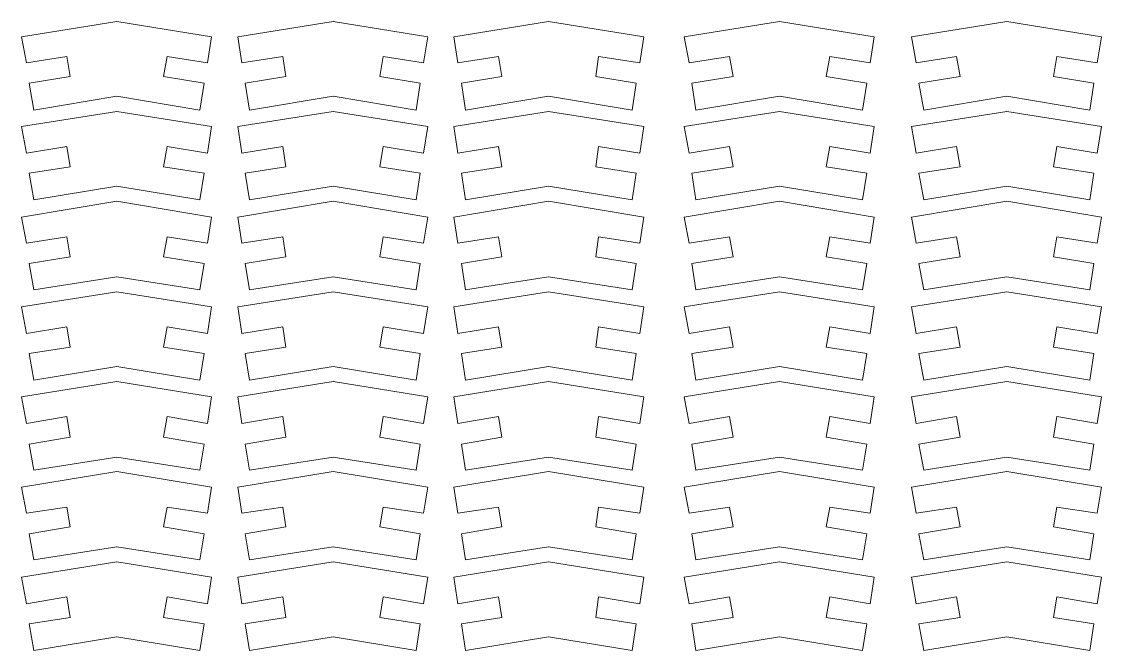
# Model space of a CAD drawing. Header units: centimetres. Extents: x -55.8 to 27.7, y -32.1 to 37.5.
# Drawn here: x 11.93 to 27.67, y -2.9 to 6.26 of the extents above; entities that cross this region are included whole.
import ezdxf

# ---------------------------------------------------------------- set-up
doc = ezdxf.new("R2010")
doc.units = ezdxf.units.CM
doc.header["$MEASUREMENT"] = 0

msp = doc.modelspace()

# ---------------------------------------------------------------- linework, layer by layer
at = {"color": 242, "lineweight": 9}
for points in [[(12.04, 5.365), (12.04, 5.365), (12.64, 5.465), (12.64, 5.465), (12.64, 5.465), (12.64, 5.465), (12.59, 5.755), (12.59, 5.755), (12.59, 5.755), (12.59, 5.755), (12, 5.665), (12, 5.665), (12, 5.665), (12, 5.665), (11.93, 6.045), (11.93, 6.045), (11.93, 6.045), (11.93, 6.045), (13.32, 6.265), (13.32, 6.265), (13.32, 6.265), (13.32, 6.265), (14.7, 6.045), (14.7, 6.045), (14.7, 6.045), (14.7, 6.045), (14.64, 5.665), (14.64, 5.665), (14.64, 5.665), (14.64, 5.665), (14.05, 5.755), (14.05, 5.755), (14.05, 5.755), (14.05, 5.755), (14, 5.465), (14, 5.465), (14, 5.465), (14, 5.465), (14.59, 5.365), (14.59, 5.365), (14.59, 5.365), (14.59, 5.365), (14.53, 4.975), (14.53, 4.975), (14.53, 4.975), (14.53, 4.975), (13.32, 5.175), (13.32, 5.175), (13.32, 5.175), (13.32, 5.175), (12.11, 4.975), (12.11, 4.975), (12.11, 4.975), (12.11, 4.975), (12.04, 5.365), (12.04, 5.365)], [(15.19, 5.365), (15.19, 5.365), (15.78, 5.465), (15.78, 5.465), (15.78, 5.465), (15.78, 5.465), (15.74, 5.755), (15.74, 5.755), (15.74, 5.755), (15.74, 5.755), (15.14, 5.665), (15.14, 5.665), (15.14, 5.665), (15.14, 5.665), (15.08, 6.045), (15.08, 6.045), (15.08, 6.045), (15.08, 6.045), (16.47, 6.265), (16.47, 6.265), (16.47, 6.265), (16.47, 6.265), (17.85, 6.045), (17.85, 6.045), (17.85, 6.045), (17.85, 6.045), (17.79, 5.665), (17.79, 5.665), (17.79, 5.665), (17.79, 5.665), (17.2, 5.755), (17.2, 5.755), (17.2, 5.755), (17.2, 5.755), (17.15, 5.465), (17.15, 5.465), (17.15, 5.465), (17.15, 5.465), (17.74, 5.365), (17.74, 5.365), (17.74, 5.365), (17.74, 5.365), (17.68, 4.975), (17.68, 4.975), (17.68, 4.975), (17.68, 4.975), (16.47, 5.175), (16.47, 5.175), (16.47, 5.175), (16.47, 5.175), (15.25, 4.975), (15.25, 4.975), (15.25, 4.975), (15.25, 4.975), (15.19, 5.365), (15.19, 5.365)], [(18.34, 5.365), (18.34, 5.365), (18.93, 5.465), (18.93, 5.465), (18.93, 5.465), (18.93, 5.465), (18.88, 5.755), (18.88, 5.755), (18.88, 5.755), (18.88, 5.755), (18.29, 5.665), (18.29, 5.665), (18.29, 5.665), (18.29, 5.665), (18.23, 6.045), (18.23, 6.045), (18.23, 6.045), (18.23, 6.045), (19.61, 6.265), (19.61, 6.265), (19.61, 6.265), (19.61, 6.265), (21, 6.045), (21, 6.045), (21, 6.045), (21, 6.045), (20.94, 5.665), (20.94, 5.665), (20.94, 5.665), (20.94, 5.665), (20.34, 5.755), (20.34, 5.755), (20.34, 5.755), (20.34, 5.755), (20.3, 5.465), (20.3, 5.465), (20.3, 5.465), (20.3, 5.465), (20.89, 5.365), (20.89, 5.365), (20.89, 5.365), (20.89, 5.365), (20.83, 4.975), (20.83, 4.975), (20.83, 4.975), (20.83, 4.975), (19.61, 5.175), (19.61, 5.175), (19.61, 5.175), (19.61, 5.175), (18.4, 4.975), (18.4, 4.975), (18.4, 4.975), (18.4, 4.975), (18.34, 5.365), (18.34, 5.365)], [(21.7, 5.365), (21.7, 5.365), (22.3, 5.465), (22.3, 5.465), (22.3, 5.465), (22.3, 5.465), (22.25, 5.755), (22.25, 5.755), (22.25, 5.755), (22.25, 5.755), (21.66, 5.665), (21.66, 5.665), (21.66, 5.665), (21.66, 5.665), (21.59, 6.045), (21.59, 6.045), (21.59, 6.045), (21.59, 6.045), (22.98, 6.265), (22.98, 6.265), (22.98, 6.265), (22.98, 6.265), (24.36, 6.045), (24.36, 6.045), (24.36, 6.045), (24.36, 6.045), (24.3, 5.665), (24.3, 5.665), (24.3, 5.665), (24.3, 5.665), (23.71, 5.755), (23.71, 5.755), (23.71, 5.755), (23.71, 5.755), (23.66, 5.465), (23.66, 5.465), (23.66, 5.465), (23.66, 5.465), (24.25, 5.365), (24.25, 5.365), (24.25, 5.365), (24.25, 5.365), (24.19, 4.975), (24.19, 4.975), (24.19, 4.975), (24.19, 4.975), (22.98, 5.175), (22.98, 5.175), (22.98, 5.175), (22.98, 5.175), (21.76, 4.975), (21.76, 4.975), (21.76, 4.975), (21.76, 4.975), (21.7, 5.365), (21.7, 5.365)], [(25.01, 5.365), (25.01, 5.365), (25.61, 5.465), (25.61, 5.465), (25.61, 5.465), (25.61, 5.465), (25.56, 5.755), (25.56, 5.755), (25.56, 5.755), (25.56, 5.755), (24.97, 5.665), (24.97, 5.665), (24.97, 5.665), (24.97, 5.665), (24.9, 6.045), (24.9, 6.045), (24.9, 6.045), (24.9, 6.045), (26.29, 6.265), (26.29, 6.265), (26.29, 6.265), (26.29, 6.265), (27.67, 6.045), (27.67, 6.045), (27.67, 6.045), (27.67, 6.045), (27.61, 5.665), (27.61, 5.665), (27.61, 5.665), (27.61, 5.665), (27.02, 5.755), (27.02, 5.755), (27.02, 5.755), (27.02, 5.755), (26.97, 5.465), (26.97, 5.465), (26.97, 5.465), (26.97, 5.465), (27.56, 5.365), (27.56, 5.365), (27.56, 5.365), (27.56, 5.365), (27.5, 4.975), (27.5, 4.975), (27.5, 4.975), (27.5, 4.975), (26.29, 5.175), (26.29, 5.175), (26.29, 5.175), (26.29, 5.175), (25.08, 4.975), (25.08, 4.975), (25.08, 4.975), (25.08, 4.975), (25.01, 5.365), (25.01, 5.365)], [(12.04, 4.055), (12.04, 4.055), (12.64, 4.145), (12.64, 4.145), (12.64, 4.145), (12.64, 4.145), (12.59, 4.445), (12.59, 4.445), (12.59, 4.445), (12.59, 4.445), (12, 4.345), (12, 4.345), (12, 4.345), (12, 4.345), (11.93, 4.735), (11.93, 4.735), (11.93, 4.735), (11.93, 4.735), (13.32, 4.955), (13.32, 4.955), (13.32, 4.955), (13.32, 4.955), (14.7, 4.735), (14.7, 4.735), (14.7, 4.735), (14.7, 4.735), (14.64, 4.345), (14.64, 4.345), (14.64, 4.345), (14.64, 4.345), (14.05, 4.445), (14.05, 4.445), (14.05, 4.445), (14.05, 4.445), (14, 4.145), (14, 4.145), (14, 4.145), (14, 4.145), (14.59, 4.055), (14.59, 4.055), (14.59, 4.055), (14.59, 4.055), (14.53, 3.665), (14.53, 3.665), (14.53, 3.665), (14.53, 3.665), (13.32, 3.865), (13.32, 3.865), (13.32, 3.865), (13.32, 3.865), (12.11, 3.665), (12.11, 3.665), (12.11, 3.665), (12.11, 3.665), (12.04, 4.055), (12.04, 4.055)], [(15.19, 4.055), (15.19, 4.055), (15.78, 4.145), (15.78, 4.145), (15.78, 4.145), (15.78, 4.145), (15.74, 4.445), (15.74, 4.445), (15.74, 4.445), (15.74, 4.445), (15.14, 4.345), (15.14, 4.345), (15.14, 4.345), (15.14, 4.345), (15.08, 4.735), (15.08, 4.735), (15.08, 4.735), (15.08, 4.735), (16.47, 4.955), (16.47, 4.955), (16.47, 4.955), (16.47, 4.955), (17.85, 4.735), (17.85, 4.735), (17.85, 4.735), (17.85, 4.735), (17.79, 4.345), (17.79, 4.345), (17.79, 4.345), (17.79, 4.345), (17.2, 4.445), (17.2, 4.445), (17.2, 4.445), (17.2, 4.445), (17.15, 4.145), (17.15, 4.145), (17.15, 4.145), (17.15, 4.145), (17.74, 4.055), (17.74, 4.055), (17.74, 4.055), (17.74, 4.055), (17.68, 3.665), (17.68, 3.665), (17.68, 3.665), (17.68, 3.665), (16.47, 3.865), (16.47, 3.865), (16.47, 3.865), (16.47, 3.865), (15.25, 3.665), (15.25, 3.665), (15.25, 3.665), (15.25, 3.665), (15.19, 4.055), (15.19, 4.055)], [(18.34, 4.055), (18.34, 4.055), (18.93, 4.145), (18.93, 4.145), (18.93, 4.145), (18.93, 4.145), (18.88, 4.445), (18.88, 4.445), (18.88, 4.445), (18.88, 4.445), (18.29, 4.345), (18.29, 4.345), (18.29, 4.345), (18.29, 4.345), (18.23, 4.735), (18.23, 4.735), (18.23, 4.735), (18.23, 4.735), (19.61, 4.955), (19.61, 4.955), (19.61, 4.955), (19.61, 4.955), (21, 4.735), (21, 4.735), (21, 4.735), (21, 4.735), (20.94, 4.345), (20.94, 4.345), (20.94, 4.345), (20.94, 4.345), (20.34, 4.445), (20.34, 4.445), (20.34, 4.445), (20.34, 4.445), (20.3, 4.145), (20.3, 4.145), (20.3, 4.145), (20.3, 4.145), (20.89, 4.055), (20.89, 4.055), (20.89, 4.055), (20.89, 4.055), (20.83, 3.665), (20.83, 3.665), (20.83, 3.665), (20.83, 3.665), (19.61, 3.865), (19.61, 3.865), (19.61, 3.865), (19.61, 3.865), (18.4, 3.665), (18.4, 3.665), (18.4, 3.665), (18.4, 3.665), (18.34, 4.055), (18.34, 4.055)], [(21.7, 4.055), (21.7, 4.055), (22.3, 4.145), (22.3, 4.145), (22.3, 4.145), (22.3, 4.145), (22.25, 4.445), (22.25, 4.445), (22.25, 4.445), (22.25, 4.445), (21.66, 4.345), (21.66, 4.345), (21.66, 4.345), (21.66, 4.345), (21.59, 4.735), (21.59, 4.735), (21.59, 4.735), (21.59, 4.735), (22.98, 4.955), (22.98, 4.955), (22.98, 4.955), (22.98, 4.955), (24.36, 4.735), (24.36, 4.735), (24.36, 4.735), (24.36, 4.735), (24.3, 4.345), (24.3, 4.345), (24.3, 4.345), (24.3, 4.345), (23.71, 4.445), (23.71, 4.445), (23.71, 4.445), (23.71, 4.445), (23.66, 4.145), (23.66, 4.145), (23.66, 4.145), (23.66, 4.145), (24.25, 4.055), (24.25, 4.055), (24.25, 4.055), (24.25, 4.055), (24.19, 3.665), (24.19, 3.665), (24.19, 3.665), (24.19, 3.665), (22.98, 3.865), (22.98, 3.865), (22.98, 3.865), (22.98, 3.865), (21.76, 3.665), (21.76, 3.665), (21.76, 3.665), (21.76, 3.665), (21.7, 4.055), (21.7, 4.055)], [(25.01, 4.055), (25.01, 4.055), (25.61, 4.145), (25.61, 4.145), (25.61, 4.145), (25.61, 4.145), (25.56, 4.445), (25.56, 4.445), (25.56, 4.445), (25.56, 4.445), (24.97, 4.345), (24.97, 4.345), (24.97, 4.345), (24.97, 4.345), (24.9, 4.735), (24.9, 4.735), (24.9, 4.735), (24.9, 4.735), (26.29, 4.955), (26.29, 4.955), (26.29, 4.955), (26.29, 4.955), (27.67, 4.735), (27.67, 4.735), (27.67, 4.735), (27.67, 4.735), (27.61, 4.345), (27.61, 4.345), (27.61, 4.345), (27.61, 4.345), (27.02, 4.445), (27.02, 4.445), (27.02, 4.445), (27.02, 4.445), (26.97, 4.145), (26.97, 4.145), (26.97, 4.145), (26.97, 4.145), (27.56, 4.055), (27.56, 4.055), (27.56, 4.055), (27.56, 4.055), (27.5, 3.665), (27.5, 3.665), (27.5, 3.665), (27.5, 3.665), (26.29, 3.865), (26.29, 3.865), (26.29, 3.865), (26.29, 3.865), (25.08, 3.665), (25.08, 3.665), (25.08, 3.665), (25.08, 3.665), (25.01, 4.055), (25.01, 4.055)], [(12.04, 2.735), (12.04, 2.735), (12.64, 2.835), (12.64, 2.835), (12.64, 2.835), (12.64, 2.835), (12.59, 3.125), (12.59, 3.125), (12.59, 3.125), (12.59, 3.125), (12, 3.035), (12, 3.035), (12, 3.035), (12, 3.035), (11.93, 3.415), (11.93, 3.415), (11.93, 3.415), (11.93, 3.415), (13.32, 3.645), (13.32, 3.645), (13.32, 3.645), (13.32, 3.645), (14.7, 3.415), (14.7, 3.415), (14.7, 3.415), (14.7, 3.415), (14.64, 3.035), (14.64, 3.035), (14.64, 3.035), (14.64, 3.035), (14.05, 3.125), (14.05, 3.125), (14.05, 3.125), (14.05, 3.125), (14, 2.835), (14, 2.835), (14, 2.835), (14, 2.835), (14.59, 2.735), (14.59, 2.735), (14.59, 2.735), (14.59, 2.735), (14.53, 2.355), (14.53, 2.355), (14.53, 2.355), (14.53, 2.355), (13.32, 2.545), (13.32, 2.545), (13.32, 2.545), (13.32, 2.545), (12.11, 2.355), (12.11, 2.355), (12.11, 2.355), (12.11, 2.355), (12.04, 2.735), (12.04, 2.735)], [(15.19, 2.735), (15.19, 2.735), (15.78, 2.835), (15.78, 2.835), (15.78, 2.835), (15.78, 2.835), (15.74, 3.125), (15.74, 3.125), (15.74, 3.125), (15.74, 3.125), (15.14, 3.035), (15.14, 3.035), (15.14, 3.035), (15.14, 3.035), (15.08, 3.415), (15.08, 3.415), (15.08, 3.415), (15.08, 3.415), (16.47, 3.645), (16.47, 3.645), (16.47, 3.645), (16.47, 3.645), (17.85, 3.415), (17.85, 3.415), (17.85, 3.415), (17.85, 3.415), (17.79, 3.035), (17.79, 3.035), (17.79, 3.035), (17.79, 3.035), (17.2, 3.125), (17.2, 3.125), (17.2, 3.125), (17.2, 3.125), (17.15, 2.835), (17.15, 2.835), (17.15, 2.835), (17.15, 2.835), (17.74, 2.735), (17.74, 2.735), (17.74, 2.735), (17.74, 2.735), (17.68, 2.355), (17.68, 2.355), (17.68, 2.355), (17.68, 2.355), (16.47, 2.545), (16.47, 2.545), (16.47, 2.545), (16.47, 2.545), (15.25, 2.355), (15.25, 2.355), (15.25, 2.355), (15.25, 2.355), (15.19, 2.735), (15.19, 2.735)], [(18.34, 2.735), (18.34, 2.735), (18.93, 2.835), (18.93, 2.835), (18.93, 2.835), (18.93, 2.835), (18.88, 3.125), (18.88, 3.125), (18.88, 3.125), (18.88, 3.125), (18.29, 3.035), (18.29, 3.035), (18.29, 3.035), (18.29, 3.035), (18.23, 3.415), (18.23, 3.415), (18.23, 3.415), (18.23, 3.415), (19.61, 3.645), (19.61, 3.645), (19.61, 3.645), (19.61, 3.645), (21, 3.415), (21, 3.415), (21, 3.415), (21, 3.415), (20.94, 3.035), (20.94, 3.035), (20.94, 3.035), (20.94, 3.035), (20.34, 3.125), (20.34, 3.125), (20.34, 3.125), (20.34, 3.125), (20.3, 2.835), (20.3, 2.835), (20.3, 2.835), (20.3, 2.835), (20.89, 2.735), (20.89, 2.735), (20.89, 2.735), (20.89, 2.735), (20.83, 2.355), (20.83, 2.355), (20.83, 2.355), (20.83, 2.355), (19.61, 2.545), (19.61, 2.545), (19.61, 2.545), (19.61, 2.545), (18.4, 2.355), (18.4, 2.355), (18.4, 2.355), (18.4, 2.355), (18.34, 2.735), (18.34, 2.735)], [(21.7, 2.735), (21.7, 2.735), (22.3, 2.835), (22.3, 2.835), (22.3, 2.835), (22.3, 2.835), (22.25, 3.125), (22.25, 3.125), (22.25, 3.125), (22.25, 3.125), (21.66, 3.035), (21.66, 3.035), (21.66, 3.035), (21.66, 3.035), (21.59, 3.415), (21.59, 3.415), (21.59, 3.415), (21.59, 3.415), (22.98, 3.645), (22.98, 3.645), (22.98, 3.645), (22.98, 3.645), (24.36, 3.415), (24.36, 3.415), (24.36, 3.415), (24.36, 3.415), (24.3, 3.035), (24.3, 3.035), (24.3, 3.035), (24.3, 3.035), (23.71, 3.125), (23.71, 3.125), (23.71, 3.125), (23.71, 3.125), (23.66, 2.835), (23.66, 2.835), (23.66, 2.835), (23.66, 2.835), (24.25, 2.735), (24.25, 2.735), (24.25, 2.735), (24.25, 2.735), (24.19, 2.355), (24.19, 2.355), (24.19, 2.355), (24.19, 2.355), (22.98, 2.545), (22.98, 2.545), (22.98, 2.545), (22.98, 2.545), (21.76, 2.355), (21.76, 2.355), (21.76, 2.355), (21.76, 2.355), (21.7, 2.735), (21.7, 2.735)], [(25.01, 2.735), (25.01, 2.735), (25.61, 2.835), (25.61, 2.835), (25.61, 2.835), (25.61, 2.835), (25.56, 3.125), (25.56, 3.125), (25.56, 3.125), (25.56, 3.125), (24.97, 3.035), (24.97, 3.035), (24.97, 3.035), (24.97, 3.035), (24.9, 3.415), (24.9, 3.415), (24.9, 3.415), (24.9, 3.415), (26.29, 3.645), (26.29, 3.645), (26.29, 3.645), (26.29, 3.645), (27.67, 3.415), (27.67, 3.415), (27.67, 3.415), (27.67, 3.415), (27.61, 3.035), (27.61, 3.035), (27.61, 3.035), (27.61, 3.035), (27.02, 3.125), (27.02, 3.125), (27.02, 3.125), (27.02, 3.125), (26.97, 2.835), (26.97, 2.835), (26.97, 2.835), (26.97, 2.835), (27.56, 2.735), (27.56, 2.735), (27.56, 2.735), (27.56, 2.735), (27.5, 2.355), (27.5, 2.355), (27.5, 2.355), (27.5, 2.355), (26.29, 2.545), (26.29, 2.545), (26.29, 2.545), (26.29, 2.545), (25.08, 2.355), (25.08, 2.355), (25.08, 2.355), (25.08, 2.355), (25.01, 2.735), (25.01, 2.735)], [(12.04, 1.425), (12.04, 1.425), (12.64, 1.515), (12.64, 1.515), (12.64, 1.515), (12.64, 1.515), (12.59, 1.815), (12.59, 1.815), (12.59, 1.815), (12.59, 1.815), (12, 1.715), (12, 1.715), (12, 1.715), (12, 1.715), (11.93, 2.105), (11.93, 2.105), (11.93, 2.105), (11.93, 2.105), (13.32, 2.325), (13.32, 2.325), (13.32, 2.325), (13.32, 2.325), (14.7, 2.105), (14.7, 2.105), (14.7, 2.105), (14.7, 2.105), (14.64, 1.715), (14.64, 1.715), (14.64, 1.715), (14.64, 1.715), (14.05, 1.815), (14.05, 1.815), (14.05, 1.815), (14.05, 1.815), (14, 1.515), (14, 1.515), (14, 1.515), (14, 1.515), (14.59, 1.425), (14.59, 1.425), (14.59, 1.425), (14.59, 1.425), (14.53, 1.035), (14.53, 1.035), (14.53, 1.035), (14.53, 1.035), (13.32, 1.235), (13.32, 1.235), (13.32, 1.235), (13.32, 1.235), (12.11, 1.035), (12.11, 1.035), (12.11, 1.035), (12.11, 1.035), (12.04, 1.425), (12.04, 1.425)], [(15.19, 1.425), (15.19, 1.425), (15.78, 1.515), (15.78, 1.515), (15.78, 1.515), (15.78, 1.515), (15.74, 1.815), (15.74, 1.815), (15.74, 1.815), (15.74, 1.815), (15.14, 1.715), (15.14, 1.715), (15.14, 1.715), (15.14, 1.715), (15.08, 2.105), (15.08, 2.105), (15.08, 2.105), (15.08, 2.105), (16.47, 2.325), (16.47, 2.325), (16.47, 2.325), (16.47, 2.325), (17.85, 2.105), (17.85, 2.105), (17.85, 2.105), (17.85, 2.105), (17.79, 1.715), (17.79, 1.715), (17.79, 1.715), (17.79, 1.715), (17.2, 1.815), (17.2, 1.815), (17.2, 1.815), (17.2, 1.815), (17.15, 1.515), (17.15, 1.515), (17.15, 1.515), (17.15, 1.515), (17.74, 1.425), (17.74, 1.425), (17.74, 1.425), (17.74, 1.425), (17.68, 1.035), (17.68, 1.035), (17.68, 1.035), (17.68, 1.035), (16.47, 1.235), (16.47, 1.235), (16.47, 1.235), (16.47, 1.235), (15.25, 1.035), (15.25, 1.035), (15.25, 1.035), (15.25, 1.035), (15.19, 1.425), (15.19, 1.425)], [(18.34, 1.425), (18.34, 1.425), (18.93, 1.515), (18.93, 1.515), (18.93, 1.515), (18.93, 1.515), (18.88, 1.815), (18.88, 1.815), (18.88, 1.815), (18.88, 1.815), (18.29, 1.715), (18.29, 1.715), (18.29, 1.715), (18.29, 1.715), (18.23, 2.105), (18.23, 2.105), (18.23, 2.105), (18.23, 2.105), (19.61, 2.325), (19.61, 2.325), (19.61, 2.325), (19.61, 2.325), (21, 2.105), (21, 2.105), (21, 2.105), (21, 2.105), (20.94, 1.715), (20.94, 1.715), (20.94, 1.715), (20.94, 1.715), (20.34, 1.815), (20.34, 1.815), (20.34, 1.815), (20.34, 1.815), (20.3, 1.515), (20.3, 1.515), (20.3, 1.515), (20.3, 1.515), (20.89, 1.425), (20.89, 1.425), (20.89, 1.425), (20.89, 1.425), (20.83, 1.035), (20.83, 1.035), (20.83, 1.035), (20.83, 1.035), (19.61, 1.235), (19.61, 1.235), (19.61, 1.235), (19.61, 1.235), (18.4, 1.035), (18.4, 1.035), (18.4, 1.035), (18.4, 1.035), (18.34, 1.425), (18.34, 1.425)], [(21.7, 1.425), (21.7, 1.425), (22.3, 1.515), (22.3, 1.515), (22.3, 1.515), (22.3, 1.515), (22.25, 1.815), (22.25, 1.815), (22.25, 1.815), (22.25, 1.815), (21.66, 1.715), (21.66, 1.715), (21.66, 1.715), (21.66, 1.715), (21.59, 2.105), (21.59, 2.105), (21.59, 2.105), (21.59, 2.105), (22.98, 2.325), (22.98, 2.325), (22.98, 2.325), (22.98, 2.325), (24.36, 2.105), (24.36, 2.105), (24.36, 2.105), (24.36, 2.105), (24.3, 1.715), (24.3, 1.715), (24.3, 1.715), (24.3, 1.715), (23.71, 1.815), (23.71, 1.815), (23.71, 1.815), (23.71, 1.815), (23.66, 1.515), (23.66, 1.515), (23.66, 1.515), (23.66, 1.515), (24.25, 1.425), (24.25, 1.425), (24.25, 1.425), (24.25, 1.425), (24.19, 1.035), (24.19, 1.035), (24.19, 1.035), (24.19, 1.035), (22.98, 1.235), (22.98, 1.235), (22.98, 1.235), (22.98, 1.235), (21.76, 1.035), (21.76, 1.035), (21.76, 1.035), (21.76, 1.035), (21.7, 1.425), (21.7, 1.425)], [(25.01, 1.425), (25.01, 1.425), (25.61, 1.515), (25.61, 1.515), (25.61, 1.515), (25.61, 1.515), (25.56, 1.815), (25.56, 1.815), (25.56, 1.815), (25.56, 1.815), (24.97, 1.715), (24.97, 1.715), (24.97, 1.715), (24.97, 1.715), (24.9, 2.105), (24.9, 2.105), (24.9, 2.105), (24.9, 2.105), (26.29, 2.325), (26.29, 2.325), (26.29, 2.325), (26.29, 2.325), (27.67, 2.105), (27.67, 2.105), (27.67, 2.105), (27.67, 2.105), (27.61, 1.715), (27.61, 1.715), (27.61, 1.715), (27.61, 1.715), (27.02, 1.815), (27.02, 1.815), (27.02, 1.815), (27.02, 1.815), (26.97, 1.515), (26.97, 1.515), (26.97, 1.515), (26.97, 1.515), (27.56, 1.425), (27.56, 1.425), (27.56, 1.425), (27.56, 1.425), (27.5, 1.035), (27.5, 1.035), (27.5, 1.035), (27.5, 1.035), (26.29, 1.235), (26.29, 1.235), (26.29, 1.235), (26.29, 1.235), (25.08, 1.035), (25.08, 1.035), (25.08, 1.035), (25.08, 1.035), (25.01, 1.425), (25.01, 1.425)], [(12.04, 0.105), (12.04, 0.105), (12.64, 0.205), (12.64, 0.205), (12.64, 0.205), (12.64, 0.205), (12.59, 0.505), (12.59, 0.505), (12.59, 0.505), (12.59, 0.505), (12, 0.405), (12, 0.405), (12, 0.405), (12, 0.405), (11.93, 0.795), (11.93, 0.795), (11.93, 0.795), (11.93, 0.795), (13.32, 1.015), (13.32, 1.015), (13.32, 1.015), (13.32, 1.015), (14.7, 0.795), (14.7, 0.795), (14.7, 0.795), (14.7, 0.795), (14.64, 0.405), (14.64, 0.405), (14.64, 0.405), (14.64, 0.405), (14.05, 0.505), (14.05, 0.505), (14.05, 0.505), (14.05, 0.505), (14, 0.205), (14, 0.205), (14, 0.205), (14, 0.205), (14.59, 0.105), (14.59, 0.105), (14.59, 0.105), (14.59, 0.105), (14.53, -0.275), (14.53, -0.275), (14.53, -0.275), (14.53, -0.275), (13.32, -0.085), (13.32, -0.085), (13.32, -0.085), (13.32, -0.085), (12.11, -0.275), (12.11, -0.275), (12.11, -0.275), (12.11, -0.275), (12.04, 0.105), (12.04, 0.105)], [(15.19, 0.105), (15.19, 0.105), (15.78, 0.205), (15.78, 0.205), (15.78, 0.205), (15.78, 0.205), (15.74, 0.505), (15.74, 0.505), (15.74, 0.505), (15.74, 0.505), (15.14, 0.405), (15.14, 0.405), (15.14, 0.405), (15.14, 0.405), (15.08, 0.795), (15.08, 0.795), (15.08, 0.795), (15.08, 0.795), (16.47, 1.015), (16.47, 1.015), (16.47, 1.015), (16.47, 1.015), (17.85, 0.795), (17.85, 0.795), (17.85, 0.795), (17.85, 0.795), (17.79, 0.405), (17.79, 0.405), (17.79, 0.405), (17.79, 0.405), (17.2, 0.505), (17.2, 0.505), (17.2, 0.505), (17.2, 0.505), (17.15, 0.205), (17.15, 0.205), (17.15, 0.205), (17.15, 0.205), (17.74, 0.105), (17.74, 0.105), (17.74, 0.105), (17.74, 0.105), (17.68, -0.275), (17.68, -0.275), (17.68, -0.275), (17.68, -0.275), (16.47, -0.085), (16.47, -0.085), (16.47, -0.085), (16.47, -0.085), (15.25, -0.275), (15.25, -0.275), (15.25, -0.275), (15.25, -0.275), (15.19, 0.105), (15.19, 0.105)], [(18.34, 0.105), (18.34, 0.105), (18.93, 0.205), (18.93, 0.205), (18.93, 0.205), (18.93, 0.205), (18.88, 0.505), (18.88, 0.505), (18.88, 0.505), (18.88, 0.505), (18.29, 0.405), (18.29, 0.405), (18.29, 0.405), (18.29, 0.405), (18.23, 0.795), (18.23, 0.795), (18.23, 0.795), (18.23, 0.795), (19.61, 1.015), (19.61, 1.015), (19.61, 1.015), (19.61, 1.015), (21, 0.795), (21, 0.795), (21, 0.795), (21, 0.795), (20.94, 0.405), (20.94, 0.405), (20.94, 0.405), (20.94, 0.405), (20.34, 0.505), (20.34, 0.505), (20.34, 0.505), (20.34, 0.505), (20.3, 0.205), (20.3, 0.205), (20.3, 0.205), (20.3, 0.205), (20.89, 0.105), (20.89, 0.105), (20.89, 0.105), (20.89, 0.105), (20.83, -0.275), (20.83, -0.275), (20.83, -0.275), (20.83, -0.275), (19.61, -0.085), (19.61, -0.085), (19.61, -0.085), (19.61, -0.085), (18.4, -0.275), (18.4, -0.275), (18.4, -0.275), (18.4, -0.275), (18.34, 0.105), (18.34, 0.105)], [(21.7, 0.105), (21.7, 0.105), (22.3, 0.205), (22.3, 0.205), (22.3, 0.205), (22.3, 0.205), (22.25, 0.505), (22.25, 0.505), (22.25, 0.505), (22.25, 0.505), (21.66, 0.405), (21.66, 0.405), (21.66, 0.405), (21.66, 0.405), (21.59, 0.795), (21.59, 0.795), (21.59, 0.795), (21.59, 0.795), (22.98, 1.015), (22.98, 1.015), (22.98, 1.015), (22.98, 1.015), (24.36, 0.795), (24.36, 0.795), (24.36, 0.795), (24.36, 0.795), (24.3, 0.405), (24.3, 0.405), (24.3, 0.405), (24.3, 0.405), (23.71, 0.505), (23.71, 0.505), (23.71, 0.505), (23.71, 0.505), (23.66, 0.205), (23.66, 0.205), (23.66, 0.205), (23.66, 0.205), (24.25, 0.105), (24.25, 0.105), (24.25, 0.105), (24.25, 0.105), (24.19, -0.275), (24.19, -0.275), (24.19, -0.275), (24.19, -0.275), (22.98, -0.085), (22.98, -0.085), (22.98, -0.085), (22.98, -0.085), (21.76, -0.275), (21.76, -0.275), (21.76, -0.275), (21.76, -0.275), (21.7, 0.105), (21.7, 0.105)], [(25.01, 0.105), (25.01, 0.105), (25.61, 0.205), (25.61, 0.205), (25.61, 0.205), (25.61, 0.205), (25.56, 0.505), (25.56, 0.505), (25.56, 0.505), (25.56, 0.505), (24.97, 0.405), (24.97, 0.405), (24.97, 0.405), (24.97, 0.405), (24.9, 0.795), (24.9, 0.795), (24.9, 0.795), (24.9, 0.795), (26.29, 1.015), (26.29, 1.015), (26.29, 1.015), (26.29, 1.015), (27.67, 0.795), (27.67, 0.795), (27.67, 0.795), (27.67, 0.795), (27.61, 0.405), (27.61, 0.405), (27.61, 0.405), (27.61, 0.405), (27.02, 0.505), (27.02, 0.505), (27.02, 0.505), (27.02, 0.505), (26.97, 0.205), (26.97, 0.205), (26.97, 0.205), (26.97, 0.205), (27.56, 0.105), (27.56, 0.105), (27.56, 0.105), (27.56, 0.105), (27.5, -0.275), (27.5, -0.275), (27.5, -0.275), (27.5, -0.275), (26.29, -0.085), (26.29, -0.085), (26.29, -0.085), (26.29, -0.085), (25.08, -0.275), (25.08, -0.275), (25.08, -0.275), (25.08, -0.275), (25.01, 0.105), (25.01, 0.105)], [(12.04, -1.205), (12.04, -1.205), (12.64, -1.105), (12.64, -1.105), (12.64, -1.105), (12.64, -1.105), (12.59, -0.815), (12.59, -0.815), (12.59, -0.815), (12.59, -0.815), (12, -0.905), (12, -0.905), (12, -0.905), (12, -0.905), (11.93, -0.525), (11.93, -0.525), (11.93, -0.525), (11.93, -0.525), (13.32, -0.295), (13.32, -0.295), (13.32, -0.295), (13.32, -0.295), (14.7, -0.525), (14.7, -0.525), (14.7, -0.525), (14.7, -0.525), (14.64, -0.905), (14.64, -0.905), (14.64, -0.905), (14.64, -0.905), (14.05, -0.815), (14.05, -0.815), (14.05, -0.815), (14.05, -0.815), (14, -1.105), (14, -1.105), (14, -1.105), (14, -1.105), (14.59, -1.205), (14.59, -1.205), (14.59, -1.205), (14.59, -1.205), (14.53, -1.585), (14.53, -1.585), (14.53, -1.585), (14.53, -1.585), (13.32, -1.395), (13.32, -1.395), (13.32, -1.395), (13.32, -1.395), (12.11, -1.585), (12.11, -1.585), (12.11, -1.585), (12.11, -1.585), (12.04, -1.205), (12.04, -1.205)], [(15.19, -1.205), (15.19, -1.205), (15.78, -1.105), (15.78, -1.105), (15.78, -1.105), (15.78, -1.105), (15.74, -0.815), (15.74, -0.815), (15.74, -0.815), (15.74, -0.815), (15.14, -0.905), (15.14, -0.905), (15.14, -0.905), (15.14, -0.905), (15.08, -0.525), (15.08, -0.525), (15.08, -0.525), (15.08, -0.525), (16.47, -0.295), (16.47, -0.295), (16.47, -0.295), (16.47, -0.295), (17.85, -0.525), (17.85, -0.525), (17.85, -0.525), (17.85, -0.525), (17.79, -0.905), (17.79, -0.905), (17.79, -0.905), (17.79, -0.905), (17.2, -0.815), (17.2, -0.815), (17.2, -0.815), (17.2, -0.815), (17.15, -1.105), (17.15, -1.105), (17.15, -1.105), (17.15, -1.105), (17.74, -1.205), (17.74, -1.205), (17.74, -1.205), (17.74, -1.205), (17.68, -1.585), (17.68, -1.585), (17.68, -1.585), (17.68, -1.585), (16.47, -1.395), (16.47, -1.395), (16.47, -1.395), (16.47, -1.395), (15.25, -1.585), (15.25, -1.585), (15.25, -1.585), (15.25, -1.585), (15.19, -1.205), (15.19, -1.205)], [(18.34, -1.205), (18.34, -1.205), (18.93, -1.105), (18.93, -1.105), (18.93, -1.105), (18.93, -1.105), (18.88, -0.815), (18.88, -0.815), (18.88, -0.815), (18.88, -0.815), (18.29, -0.905), (18.29, -0.905), (18.29, -0.905), (18.29, -0.905), (18.23, -0.525), (18.23, -0.525), (18.23, -0.525), (18.23, -0.525), (19.61, -0.295), (19.61, -0.295), (19.61, -0.295), (19.61, -0.295), (21, -0.525), (21, -0.525), (21, -0.525), (21, -0.525), (20.94, -0.905), (20.94, -0.905), (20.94, -0.905), (20.94, -0.905), (20.34, -0.815), (20.34, -0.815), (20.34, -0.815), (20.34, -0.815), (20.3, -1.105), (20.3, -1.105), (20.3, -1.105), (20.3, -1.105), (20.89, -1.205), (20.89, -1.205), (20.89, -1.205), (20.89, -1.205), (20.83, -1.585), (20.83, -1.585), (20.83, -1.585), (20.83, -1.585), (19.61, -1.395), (19.61, -1.395), (19.61, -1.395), (19.61, -1.395), (18.4, -1.585), (18.4, -1.585), (18.4, -1.585), (18.4, -1.585), (18.34, -1.205), (18.34, -1.205)], [(21.7, -1.205), (21.7, -1.205), (22.3, -1.105), (22.3, -1.105), (22.3, -1.105), (22.3, -1.105), (22.25, -0.815), (22.25, -0.815), (22.25, -0.815), (22.25, -0.815), (21.66, -0.905), (21.66, -0.905), (21.66, -0.905), (21.66, -0.905), (21.59, -0.525), (21.59, -0.525), (21.59, -0.525), (21.59, -0.525), (22.98, -0.295), (22.98, -0.295), (22.98, -0.295), (22.98, -0.295), (24.36, -0.525), (24.36, -0.525), (24.36, -0.525), (24.36, -0.525), (24.3, -0.905), (24.3, -0.905), (24.3, -0.905), (24.3, -0.905), (23.71, -0.815), (23.71, -0.815), (23.71, -0.815), (23.71, -0.815), (23.66, -1.105), (23.66, -1.105), (23.66, -1.105), (23.66, -1.105), (24.25, -1.205), (24.25, -1.205), (24.25, -1.205), (24.25, -1.205), (24.19, -1.585), (24.19, -1.585), (24.19, -1.585), (24.19, -1.585), (22.98, -1.395), (22.98, -1.395), (22.98, -1.395), (22.98, -1.395), (21.76, -1.585), (21.76, -1.585), (21.76, -1.585), (21.76, -1.585), (21.7, -1.205), (21.7, -1.205)], [(25.01, -1.205), (25.01, -1.205), (25.61, -1.105), (25.61, -1.105), (25.61, -1.105), (25.61, -1.105), (25.56, -0.815), (25.56, -0.815), (25.56, -0.815), (25.56, -0.815), (24.97, -0.905), (24.97, -0.905), (24.97, -0.905), (24.97, -0.905), (24.9, -0.525), (24.9, -0.525), (24.9, -0.525), (24.9, -0.525), (26.29, -0.295), (26.29, -0.295), (26.29, -0.295), (26.29, -0.295), (27.67, -0.525), (27.67, -0.525), (27.67, -0.525), (27.67, -0.525), (27.61, -0.905), (27.61, -0.905), (27.61, -0.905), (27.61, -0.905), (27.02, -0.815), (27.02, -0.815), (27.02, -0.815), (27.02, -0.815), (26.97, -1.105), (26.97, -1.105), (26.97, -1.105), (26.97, -1.105), (27.56, -1.205), (27.56, -1.205), (27.56, -1.205), (27.56, -1.205), (27.5, -1.585), (27.5, -1.585), (27.5, -1.585), (27.5, -1.585), (26.29, -1.395), (26.29, -1.395), (26.29, -1.395), (26.29, -1.395), (25.08, -1.585), (25.08, -1.585), (25.08, -1.585), (25.08, -1.585), (25.01, -1.205), (25.01, -1.205)], [(12.04, -2.515), (12.04, -2.515), (12.64, -2.425), (12.64, -2.425), (12.64, -2.425), (12.64, -2.425), (12.59, -2.125), (12.59, -2.125), (12.59, -2.125), (12.59, -2.125), (12, -2.225), (12, -2.225), (12, -2.225), (12, -2.225), (11.93, -1.835), (11.93, -1.835), (11.93, -1.835), (11.93, -1.835), (13.32, -1.615), (13.32, -1.615), (13.32, -1.615), (13.32, -1.615), (14.7, -1.835), (14.7, -1.835), (14.7, -1.835), (14.7, -1.835), (14.64, -2.225), (14.64, -2.225), (14.64, -2.225), (14.64, -2.225), (14.05, -2.125), (14.05, -2.125), (14.05, -2.125), (14.05, -2.125), (14, -2.425), (14, -2.425), (14, -2.425), (14, -2.425), (14.59, -2.515), (14.59, -2.515), (14.59, -2.515), (14.59, -2.515), (14.53, -2.905), (14.53, -2.905), (14.53, -2.905), (14.53, -2.905), (13.32, -2.705), (13.32, -2.705), (13.32, -2.705), (13.32, -2.705), (12.11, -2.905), (12.11, -2.905), (12.11, -2.905), (12.11, -2.905), (12.04, -2.515), (12.04, -2.515)], [(15.19, -2.515), (15.19, -2.515), (15.78, -2.425), (15.78, -2.425), (15.78, -2.425), (15.78, -2.425), (15.74, -2.125), (15.74, -2.125), (15.74, -2.125), (15.74, -2.125), (15.14, -2.225), (15.14, -2.225), (15.14, -2.225), (15.14, -2.225), (15.08, -1.835), (15.08, -1.835), (15.08, -1.835), (15.08, -1.835), (16.47, -1.615), (16.47, -1.615), (16.47, -1.615), (16.47, -1.615), (17.85, -1.835), (17.85, -1.835), (17.85, -1.835), (17.85, -1.835), (17.79, -2.225), (17.79, -2.225), (17.79, -2.225), (17.79, -2.225), (17.2, -2.125), (17.2, -2.125), (17.2, -2.125), (17.2, -2.125), (17.15, -2.425), (17.15, -2.425), (17.15, -2.425), (17.15, -2.425), (17.74, -2.515), (17.74, -2.515), (17.74, -2.515), (17.74, -2.515), (17.68, -2.905), (17.68, -2.905), (17.68, -2.905), (17.68, -2.905), (16.47, -2.705), (16.47, -2.705), (16.47, -2.705), (16.47, -2.705), (15.25, -2.905), (15.25, -2.905), (15.25, -2.905), (15.25, -2.905), (15.19, -2.515), (15.19, -2.515)], [(18.34, -2.515), (18.34, -2.515), (18.93, -2.425), (18.93, -2.425), (18.93, -2.425), (18.93, -2.425), (18.88, -2.125), (18.88, -2.125), (18.88, -2.125), (18.88, -2.125), (18.29, -2.225), (18.29, -2.225), (18.29, -2.225), (18.29, -2.225), (18.23, -1.835), (18.23, -1.835), (18.23, -1.835), (18.23, -1.835), (19.61, -1.615), (19.61, -1.615), (19.61, -1.615), (19.61, -1.615), (21, -1.835), (21, -1.835), (21, -1.835), (21, -1.835), (20.94, -2.225), (20.94, -2.225), (20.94, -2.225), (20.94, -2.225), (20.34, -2.125), (20.34, -2.125), (20.34, -2.125), (20.34, -2.125), (20.3, -2.425), (20.3, -2.425), (20.3, -2.425), (20.3, -2.425), (20.89, -2.515), (20.89, -2.515), (20.89, -2.515), (20.89, -2.515), (20.83, -2.905), (20.83, -2.905), (20.83, -2.905), (20.83, -2.905), (19.61, -2.705), (19.61, -2.705), (19.61, -2.705), (19.61, -2.705), (18.4, -2.905), (18.4, -2.905), (18.4, -2.905), (18.4, -2.905), (18.34, -2.515), (18.34, -2.515)], [(21.7, -2.515), (21.7, -2.515), (22.3, -2.425), (22.3, -2.425), (22.3, -2.425), (22.3, -2.425), (22.25, -2.125), (22.25, -2.125), (22.25, -2.125), (22.25, -2.125), (21.66, -2.225), (21.66, -2.225), (21.66, -2.225), (21.66, -2.225), (21.59, -1.835), (21.59, -1.835), (21.59, -1.835), (21.59, -1.835), (22.98, -1.615), (22.98, -1.615), (22.98, -1.615), (22.98, -1.615), (24.36, -1.835), (24.36, -1.835), (24.36, -1.835), (24.36, -1.835), (24.3, -2.225), (24.3, -2.225), (24.3, -2.225), (24.3, -2.225), (23.71, -2.125), (23.71, -2.125), (23.71, -2.125), (23.71, -2.125), (23.66, -2.425), (23.66, -2.425), (23.66, -2.425), (23.66, -2.425), (24.25, -2.515), (24.25, -2.515), (24.25, -2.515), (24.25, -2.515), (24.19, -2.905), (24.19, -2.905), (24.19, -2.905), (24.19, -2.905), (22.98, -2.705), (22.98, -2.705), (22.98, -2.705), (22.98, -2.705), (21.76, -2.905), (21.76, -2.905), (21.76, -2.905), (21.76, -2.905), (21.7, -2.515), (21.7, -2.515)], [(25.01, -2.515), (25.01, -2.515), (25.61, -2.425), (25.61, -2.425), (25.61, -2.425), (25.61, -2.425), (25.56, -2.125), (25.56, -2.125), (25.56, -2.125), (25.56, -2.125), (24.97, -2.225), (24.97, -2.225), (24.97, -2.225), (24.97, -2.225), (24.9, -1.835), (24.9, -1.835), (24.9, -1.835), (24.9, -1.835), (26.29, -1.615), (26.29, -1.615), (26.29, -1.615), (26.29, -1.615), (27.67, -1.835), (27.67, -1.835), (27.67, -1.835), (27.67, -1.835), (27.61, -2.225), (27.61, -2.225), (27.61, -2.225), (27.61, -2.225), (27.02, -2.125), (27.02, -2.125), (27.02, -2.125), (27.02, -2.125), (26.97, -2.425), (26.97, -2.425), (26.97, -2.425), (26.97, -2.425), (27.56, -2.515), (27.56, -2.515), (27.56, -2.515), (27.56, -2.515), (27.5, -2.905), (27.5, -2.905), (27.5, -2.905), (27.5, -2.905), (26.29, -2.705), (26.29, -2.705), (26.29, -2.705), (26.29, -2.705), (25.08, -2.905), (25.08, -2.905), (25.08, -2.905), (25.08, -2.905), (25.01, -2.515), (25.01, -2.515)]]:
    msp.add_open_spline(points, degree=3, knots=[0, 0, 0, 0, 0.06666667, 0.06666667, 0.06666667, 0.06666667, 0.13333333, 0.13333333, 0.13333333, 0.13333333, 0.2, 0.2, 0.2, 0.2, 0.26666667, 0.26666667, 0.26666667, 0.26666667, 0.33333333, 0.33333333, 0.33333333, 0.33333333, 0.4, 0.4, 0.4, 0.4, 0.46666667, 0.46666667, 0.46666667, 0.46666667, 0.53333333, 0.53333333, 0.53333333, 0.53333333, 0.6, 0.6, 0.6, 0.6, 0.66666667, 0.66666667, 0.66666667, 0.66666667, 0.73333333, 0.73333333, 0.73333333, 0.73333333, 0.8, 0.8, 0.8, 0.8, 0.86666667, 0.86666667, 0.86666667, 0.86666667, 1, 1, 1, 1], dxfattribs=at)

doc.saveas('drawing.dxf')
